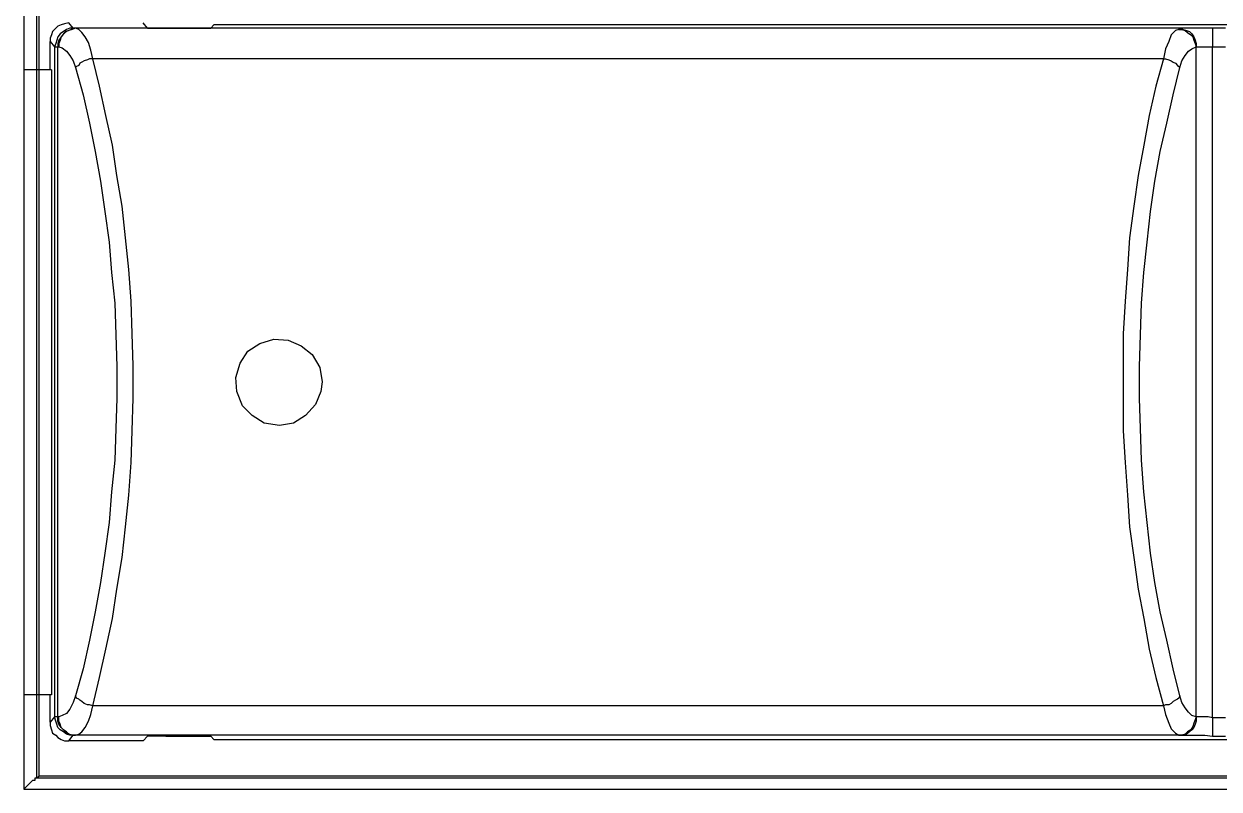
# Model space of a CAD drawing. Header units: centimetres. Extents: x -9.3 to 8.8, y -8.1 to 9.2.
# Drawn here: x -2.491 to -0.557, y -0.455 to 0.783 of the extents above; entities that cross this region are included whole.
import ezdxf

# ---------------------------------------------------------------- set-up
doc = ezdxf.new("R2010")
doc.units = ezdxf.units.CM
doc.header["$MEASUREMENT"] = 0
doc.layers.add('Camada 1', color=7, linetype='Continuous')

msp = doc.modelspace()

# ---------------------------------------------------------------- linework, layer by layer
at = {"layer": 'Camada 1', "color": 250, "lineweight": 25}
for points in [[(-2.49061, 6.68867), (-2.49061, 6.68867), (-2.49061, -0.45508), (-2.49061, -0.45508)], [(-2.46944, -0.43744), (-2.46944, -0.43744), (-2.46944, 6.67103), (-2.46944, 6.67103)], [(-2.46591, -0.43392), (-2.46591, -0.43392), (-2.46591, 6.6675), (-2.46591, 6.6675)], [(-2.41085, 0.77597), (-2.41085, 0.77597), (-2.41794, 0.78479), (-2.41794, 0.78479)], [(-2.40912, 0.77597), (-2.40912, 0.77597), (-2.41085, 0.77597), (-2.41085, 0.77597)], [(-2.40735, 0.77597), (-2.40735, 0.77597), (-2.40912, 0.77597), (-2.40912, 0.77597)], [(-0.61916, 0.77597), (-0.61916, 0.77597), (-2.40735, 0.77597), (-2.40735, 0.77597)], [(-2.29083, 0.77597), (-2.29083, 0.77597), (-2.29792, 0.78479), (-2.29792, 0.78479)], [(-2.29083, 0.77597), (-2.29083, 0.77597), (-2.26081, 0.77597), (-2.26081, 0.77597)], [(-2.26081, 0.77597), (-2.26081, 0.77597), (-2.18845, 0.77597), (-2.18845, 0.77597)], [(-2.18845, 0.77597), (-2.18845, 0.77597), (-2.18316, 0.78123), (-2.18316, 0.78123)], [(1.07015, 0.78123), (1.07015, 0.78123), (-2.18316, 0.78123), (-2.18316, 0.78123)], [(-0.61916, 0.77597), (-0.61916, 0.77597), (-0.62269, 0.77417), (-0.62269, 0.77417)], [(-0.56797, 0.77597), (-0.56797, 0.77597), (-0.61916, 0.77597), (-0.61916, 0.77597)], [(-0.56797, 0.77597), (-0.56797, 0.77597), (-0.56797, 0.74595), (-0.56797, 0.74595)], [(-0.5468, 0.77597), (-0.5468, 0.77597), (-0.56797, 0.77597), (-0.56797, 0.77597)], [(-2.44796, 0.75477), (-2.44796, 0.75477), (-2.4409, 0.74595), (-2.4409, 0.74595)], [(-2.44796, 0.70887), (-2.44796, 0.70887), (-2.44796, 0.75477), (-2.44796, 0.75477)], [(-2.4409, 0.74595), (-2.4409, 0.74595), (-2.43558, 0.74595), (-2.43558, 0.74595)], [(-2.4409, 0.74595), (-2.4409, 0.74595), (-2.4409, -0.33789), (-2.4409, -0.33789)], [(-2.43558, 0.74595), (-2.43558, 0.74595), (-2.43385, 0.74595), (-2.43385, 0.74595)], [(-2.43558, -0.33789), (-2.43558, -0.33789), (-2.43558, 0.74595), (-2.43558, 0.74595)], [(-0.59446, -0.33789), (-0.59446, -0.33789), (-0.59446, 0.74595), (-0.59446, 0.74595)], [(-0.59446, 0.74595), (-0.59446, 0.74595), (-0.59446, 0.74595), (-0.59446, 0.74595)], [(-0.59446, 0.74595), (-0.59446, 0.74595), (-0.56797, 0.74595), (-0.56797, 0.74595)], [(-0.56797, -0.33969), (-0.56797, -0.33969), (-0.56797, 0.74595), (-0.56797, 0.74595)], [(-0.56797, 0.74595), (-0.56797, 0.74595), (-0.5468, 0.74595), (-0.5468, 0.74595)], [(-0.64742, 0.72655), (-0.64742, 0.72655), (-2.3791, 0.72655), (-2.3791, 0.72655)], [(-2.44619, 0.70887), (-2.44619, 0.70887), (-2.49061, 0.70887), (-2.49061, 0.70887)], [(-2.44619, 0.70887), (-2.44619, 0.70887), (-2.44619, -0.30261), (-2.44619, -0.30261)], [(-2.44619, -0.30261), (-2.44619, -0.30261), (-2.49061, -0.30261), (-2.49061, -0.30261)], [(-2.44796, -0.34674), (-2.44796, -0.34674), (-2.44796, -0.30261), (-2.44796, -0.30261)], [(-0.64742, -0.32025), (-0.64742, -0.32025), (-2.3791, -0.32025), (-2.3791, -0.32025)], [(-2.4409, -0.33789), (-2.4409, -0.33789), (-2.44796, -0.34674), (-2.44796, -0.34674)], [(-2.43558, -0.33789), (-2.43558, -0.33789), (-2.4409, -0.33789), (-2.4409, -0.33789)], [(-2.43385, -0.33789), (-2.43385, -0.33789), (-2.43558, -0.33789), (-2.43558, -0.33789)], [(-0.59446, -0.33789), (-0.59446, -0.33789), (-0.59446, -0.33789), (-0.59446, -0.33789)], [(-0.56797, -0.33969), (-0.56797, -0.33969), (-0.56797, -0.36968), (-0.56797, -0.36968)], [(-0.5468, -0.33969), (-0.5468, -0.33969), (-0.56797, -0.33969), (-0.56797, -0.33969)], [(-2.41794, -0.37673), (-2.41794, -0.37673), (-2.41085, -0.36791), (-2.41085, -0.36791)], [(-2.29792, -0.37673), (-2.29792, -0.37673), (-2.41794, -0.37673), (-2.41794, -0.37673)], [(-2.41085, -0.36791), (-2.41085, -0.36791), (-2.40912, -0.36791), (-2.40912, -0.36791)], [(-2.40912, -0.36791), (-2.40912, -0.36791), (-2.40735, -0.36791), (-2.40735, -0.36791)], [(-0.61916, -0.36791), (-0.61916, -0.36791), (-2.40735, -0.36791), (-2.40735, -0.36791)], [(-2.29792, -0.37673), (-2.29792, -0.37673), (-2.29083, -0.36968), (-2.29083, -0.36968)], [(-2.26081, -0.36968), (-2.26081, -0.36968), (-2.29083, -0.36968), (-2.29083, -0.36968)], [(-2.26081, -0.36968), (-2.26081, -0.36968), (-2.18845, -0.36968), (-2.18845, -0.36968)], [(-2.18845, -0.36968), (-2.18845, -0.36968), (-2.18316, -0.37497), (-2.18316, -0.37497)], [(-2.18316, -0.37497), (-2.18316, -0.37497), (1.07015, -0.37497), (1.07015, -0.37497)], [(-0.62269, -0.36791), (-0.62269, -0.36791), (-0.61916, -0.36791), (-0.61916, -0.36791)], [(-0.56797, -0.36968), (-0.56797, -0.36968), (-0.5468, -0.36968), (-0.5468, -0.36968)], [(-2.46591, -0.43392), (-2.46591, -0.43392), (-2.46944, -0.43744), (-2.46944, -0.43744)], [(1.3582, -0.43744), (1.3582, -0.43744), (-2.46944, -0.43744), (-2.46944, -0.43744)], [(1.35467, -0.43392), (1.35467, -0.43392), (-2.46591, -0.43392), (-2.46591, -0.43392)], [(-2.49061, -0.45508), (-2.49061, -0.45508), (1.37585, -0.45508), (1.37585, -0.45508)]]:
    msp.add_open_spline(points, degree=3, dxfattribs=at)
at = {"layer": 'Camada 1', "color": 134, "lineweight": 9}
msp.add_open_spline([(-2.46591, 0.6477), (-2.46591, 0.6477), (-2.46591, 1.08867), (-2.46591, 1.08867)], degree=3, dxfattribs=at)
at = {"layer": 'Camada 1', "color": 250, "lineweight": 25}
for points, knots in [([(-2.41794, 0.78479), (-2.41794, 0.78479), (-2.42499, 0.78303), (-2.42499, 0.78303), (-2.42499, 0.78303), (-2.43028, 0.78123), (-2.43028, 0.78123), (-2.43028, 0.78123), (-2.43558, 0.7795), (-2.43558, 0.7795), (-2.43558, 0.7795), (-2.4391, 0.77597), (-2.4391, 0.77597), (-2.4391, 0.77597), (-2.4444, 0.77064), (-2.4444, 0.77064), (-2.4444, 0.77064), (-2.44619, 0.76535), (-2.44619, 0.76535), (-2.44619, 0.76535), (-2.44796, 0.76006), (-2.44796, 0.76006), (-2.44796, 0.76006), (-2.44796, 0.75477), (-2.44796, 0.75477)], [0, 0, 0, 0, 0.125, 0.125, 0.125, 0.25, 0.25, 0.25, 0.375, 0.375, 0.375, 0.5, 0.5, 0.5, 0.625, 0.625, 0.625, 0.75, 0.75, 0.75, 0.875, 0.875, 0.875, 1, 1, 1, 1]), ([(-2.41085, 0.77597), (-2.41085, 0.77597), (-2.41617, 0.77597), (-2.41617, 0.77597), (-2.41617, 0.77597), (-2.42146, 0.77417), (-2.42146, 0.77417), (-2.42146, 0.77417), (-2.42676, 0.77064), (-2.42676, 0.77064), (-2.42676, 0.77064), (-2.43205, 0.76712), (-2.43205, 0.76712), (-2.43205, 0.76712), (-2.43558, 0.76182), (-2.43558, 0.76182), (-2.43558, 0.76182), (-2.43734, 0.75653), (-2.43734, 0.75653), (-2.43734, 0.75653), (-2.4391, 0.75124), (-2.4391, 0.75124), (-2.4391, 0.75124), (-2.4409, 0.74595), (-2.4409, 0.74595)], [0, 0, 0, 0, 0.125, 0.125, 0.125, 0.25, 0.25, 0.25, 0.375, 0.375, 0.375, 0.5, 0.5, 0.5, 0.625, 0.625, 0.625, 0.75, 0.75, 0.75, 0.875, 0.875, 0.875, 1, 1, 1, 1]), ([(-2.40912, 0.77597), (-2.40912, 0.77597), (-2.41441, 0.77417), (-2.41441, 0.77417), (-2.41441, 0.77417), (-2.41794, 0.77241), (-2.41794, 0.77241), (-2.41794, 0.77241), (-2.42323, 0.77064), (-2.42323, 0.77064), (-2.42323, 0.77064), (-2.42676, 0.76712), (-2.42676, 0.76712), (-2.42676, 0.76712), (-2.43028, 0.76182), (-2.43028, 0.76182), (-2.43028, 0.76182), (-2.43385, 0.75653), (-2.43385, 0.75653), (-2.43385, 0.75653), (-2.43558, 0.75124), (-2.43558, 0.75124), (-2.43558, 0.75124), (-2.43558, 0.74595), (-2.43558, 0.74595)], [0, 0, 0, 0, 0.125, 0.125, 0.125, 0.25, 0.25, 0.25, 0.375, 0.375, 0.375, 0.5, 0.5, 0.5, 0.625, 0.625, 0.625, 0.75, 0.75, 0.75, 0.875, 0.875, 0.875, 1, 1, 1, 1]), ([(-2.40735, 0.77597), (-2.40735, 0.77597), (-2.41265, 0.77417), (-2.41265, 0.77417), (-2.41265, 0.77417), (-2.41794, 0.77241), (-2.41794, 0.77241), (-2.41794, 0.77241), (-2.42146, 0.77064), (-2.42146, 0.77064), (-2.42146, 0.77064), (-2.42676, 0.76712), (-2.42676, 0.76712), (-2.42676, 0.76712), (-2.43028, 0.76182), (-2.43028, 0.76182), (-2.43028, 0.76182), (-2.43205, 0.75653), (-2.43205, 0.75653), (-2.43205, 0.75653), (-2.43385, 0.75124), (-2.43385, 0.75124), (-2.43385, 0.75124), (-2.43385, 0.74595), (-2.43385, 0.74595)], [0, 0, 0, 0, 0.125, 0.125, 0.125, 0.25, 0.25, 0.25, 0.375, 0.375, 0.375, 0.5, 0.5, 0.5, 0.625, 0.625, 0.625, 0.75, 0.75, 0.75, 0.875, 0.875, 0.875, 1, 1, 1, 1]), ([(-2.3791, 0.72655), (-2.3791, 0.72655), (-2.38262, 0.74066), (-2.38262, 0.74066), (-2.38262, 0.74066), (-2.38615, 0.753), (-2.38615, 0.753), (-2.38615, 0.753), (-2.39144, 0.76182), (-2.39144, 0.76182), (-2.39144, 0.76182), (-2.39673, 0.76888), (-2.39673, 0.76888), (-2.39673, 0.76888), (-2.40203, 0.77417), (-2.40203, 0.77417), (-2.40203, 0.77417), (-2.40735, 0.77597), (-2.40735, 0.77597)], [0, 0, 0, 0, 0.1666667, 0.1666667, 0.1666667, 0.3333333, 0.3333333, 0.3333333, 0.5, 0.5, 0.5, 0.6666667, 0.6666667, 0.6666667, 0.8333333, 0.8333333, 0.8333333, 1, 1, 1, 1]), ([(-0.62269, 0.77417), (-0.62269, 0.77417), (-0.62801, 0.77241), (-0.62801, 0.77241), (-0.62801, 0.77241), (-0.63507, 0.76535), (-0.63507, 0.76535), (-0.63507, 0.76535), (-0.6386, 0.75477), (-0.6386, 0.75477), (-0.6386, 0.75477), (-0.64389, 0.74242), (-0.64389, 0.74242), (-0.64389, 0.74242), (-0.64742, 0.72655), (-0.64742, 0.72655)], [0, 0, 0, 0, 0.2, 0.2, 0.2, 0.4, 0.4, 0.4, 0.6, 0.6, 0.6, 0.8, 0.8, 0.8, 1, 1, 1, 1]), ([(-0.62269, 0.77417), (-0.62269, 0.77417), (-0.61739, 0.77417), (-0.61739, 0.77417), (-0.61739, 0.77417), (-0.6121, 0.77241), (-0.6121, 0.77241), (-0.6121, 0.77241), (-0.60857, 0.76888), (-0.60857, 0.76888), (-0.60857, 0.76888), (-0.60328, 0.76535), (-0.60328, 0.76535), (-0.60328, 0.76535), (-0.59976, 0.76182), (-0.59976, 0.76182), (-0.59976, 0.76182), (-0.59799, 0.75653), (-0.59799, 0.75653), (-0.59799, 0.75653), (-0.59623, 0.75124), (-0.59623, 0.75124), (-0.59623, 0.75124), (-0.59446, 0.74595), (-0.59446, 0.74595)], [0, 0, 0, 0, 0.125, 0.125, 0.125, 0.25, 0.25, 0.25, 0.375, 0.375, 0.375, 0.5, 0.5, 0.5, 0.625, 0.625, 0.625, 0.75, 0.75, 0.75, 0.875, 0.875, 0.875, 1, 1, 1, 1]), ([(-0.61916, 0.77597), (-0.61916, 0.77597), (-0.61563, 0.77417), (-0.61563, 0.77417), (-0.61563, 0.77417), (-0.61034, 0.77241), (-0.61034, 0.77241), (-0.61034, 0.77241), (-0.60505, 0.77064), (-0.60505, 0.77064), (-0.60505, 0.77064), (-0.60152, 0.76712), (-0.60152, 0.76712), (-0.60152, 0.76712), (-0.59799, 0.76182), (-0.59799, 0.76182), (-0.59799, 0.76182), (-0.59623, 0.75653), (-0.59623, 0.75653), (-0.59623, 0.75653), (-0.59446, 0.75124), (-0.59446, 0.75124), (-0.59446, 0.75124), (-0.59446, 0.74595), (-0.59446, 0.74595)], [0, 0, 0, 0, 0.125, 0.125, 0.125, 0.25, 0.25, 0.25, 0.375, 0.375, 0.375, 0.5, 0.5, 0.5, 0.625, 0.625, 0.625, 0.75, 0.75, 0.75, 0.875, 0.875, 0.875, 1, 1, 1, 1]), ([(-2.43385, 0.74595), (-2.43385, 0.74595), (-2.42852, 0.74419), (-2.42852, 0.74419), (-2.42852, 0.74419), (-2.42146, 0.73889), (-2.42146, 0.73889), (-2.42146, 0.73889), (-2.41617, 0.73184), (-2.41617, 0.73184), (-2.41617, 0.73184), (-2.41085, 0.72298), (-2.41085, 0.72298), (-2.41085, 0.72298), (-2.40735, 0.7124), (-2.40735, 0.7124)], [0, 0, 0, 0, 0.2, 0.2, 0.2, 0.4, 0.4, 0.4, 0.6, 0.6, 0.6, 0.8, 0.8, 0.8, 1, 1, 1, 1]), ([(-0.62096, 0.7124), (-0.62096, 0.7124), (-0.61739, 0.72298), (-0.61739, 0.72298), (-0.61739, 0.72298), (-0.6121, 0.73184), (-0.6121, 0.73184), (-0.6121, 0.73184), (-0.60681, 0.73889), (-0.60681, 0.73889), (-0.60681, 0.73889), (-0.60152, 0.74242), (-0.60152, 0.74242), (-0.60152, 0.74242), (-0.59446, 0.74595), (-0.59446, 0.74595)], [0, 0, 0, 0, 0.2, 0.2, 0.2, 0.4, 0.4, 0.4, 0.6, 0.6, 0.6, 0.8, 0.8, 0.8, 1, 1, 1, 1]), ([(-2.3791, 0.72655), (-2.3791, 0.72655), (-2.38439, 0.72655), (-2.38439, 0.72655), (-2.38439, 0.72655), (-2.38792, 0.72478), (-2.38792, 0.72478), (-2.38792, 0.72478), (-2.39321, 0.72298), (-2.39321, 0.72298), (-2.39321, 0.72298), (-2.39673, 0.72122), (-2.39673, 0.72122), (-2.39673, 0.72122), (-2.4003, 0.71946), (-2.4003, 0.71946), (-2.4003, 0.71946), (-2.40203, 0.71593), (-2.40203, 0.71593), (-2.40203, 0.71593), (-2.40559, 0.71416), (-2.40559, 0.71416), (-2.40559, 0.71416), (-2.40735, 0.7124), (-2.40735, 0.7124)], [0, 0, 0, 0, 0.125, 0.125, 0.125, 0.25, 0.25, 0.25, 0.375, 0.375, 0.375, 0.5, 0.5, 0.5, 0.625, 0.625, 0.625, 0.75, 0.75, 0.75, 0.875, 0.875, 0.875, 1, 1, 1, 1]), ([(-2.3791, -0.32025), (-2.3791, -0.32025), (-2.36851, -0.27435), (-2.36851, -0.27435), (-2.36851, -0.27435), (-2.35793, -0.22846), (-2.35793, -0.22846), (-2.35793, -0.22846), (-2.34731, -0.17903), (-2.34731, -0.17903), (-2.34731, -0.17903), (-2.34026, -0.13137), (-2.34026, -0.13137), (-2.34026, -0.13137), (-2.33144, -0.08019), (-2.33144, -0.08019), (-2.33144, -0.08019), (-2.32614, -0.03076), (-2.32614, -0.03076), (-2.32614, -0.03076), (-2.32085, 0.02043), (-2.32085, 0.02043), (-2.32085, 0.02043), (-2.31732, 0.07338), (-2.31732, 0.07338), (-2.31732, 0.07338), (-2.31556, 0.1246), (-2.31556, 0.1246), (-2.31556, 0.1246), (-2.3138, 0.17755), (-2.3138, 0.17755), (-2.3138, 0.17755), (-2.3138, 0.23051), (-2.3138, 0.23051), (-2.3138, 0.23051), (-2.31556, 0.28169), (-2.31556, 0.28169), (-2.31556, 0.28169), (-2.31732, 0.33465), (-2.31732, 0.33465), (-2.31732, 0.33465), (-2.32085, 0.38583), (-2.32085, 0.38583), (-2.32085, 0.38583), (-2.32614, 0.43702), (-2.32614, 0.43702), (-2.32614, 0.43702), (-2.33144, 0.48821), (-2.33144, 0.48821), (-2.33144, 0.48821), (-2.34026, 0.53767), (-2.34026, 0.53767), (-2.34026, 0.53767), (-2.34731, 0.58706), (-2.34731, 0.58706), (-2.34731, 0.58706), (-2.35793, 0.63475), (-2.35793, 0.63475), (-2.35793, 0.63475), (-2.36851, 0.68238), (-2.36851, 0.68238), (-2.36851, 0.68238), (-2.3791, 0.72655), (-2.3791, 0.72655)], [0, 0, 0, 0, 0.047619, 0.047619, 0.047619, 0.0952381, 0.0952381, 0.0952381, 0.1428571, 0.1428571, 0.1428571, 0.1904762, 0.1904762, 0.1904762, 0.2380952, 0.2380952, 0.2380952, 0.2857143, 0.2857143, 0.2857143, 0.3333333, 0.3333333, 0.3333333, 0.3809524, 0.3809524, 0.3809524, 0.4285714, 0.4285714, 0.4285714, 0.4761905, 0.4761905, 0.4761905, 0.5238095, 0.5238095, 0.5238095, 0.5714286, 0.5714286, 0.5714286, 0.6190476, 0.6190476, 0.6190476, 0.6666667, 0.6666667, 0.6666667, 0.7142857, 0.7142857, 0.7142857, 0.7619048, 0.7619048, 0.7619048, 0.8095238, 0.8095238, 0.8095238, 0.8571429, 0.8571429, 0.8571429, 0.9047619, 0.9047619, 0.9047619, 0.952381, 0.952381, 0.952381, 1, 1, 1, 1]), ([(-0.64742, 0.72655), (-0.64742, 0.72655), (-0.65976, 0.68238), (-0.65976, 0.68238), (-0.65976, 0.68238), (-0.67038, 0.63475), (-0.67038, 0.63475), (-0.67038, 0.63475), (-0.6792, 0.58706), (-0.6792, 0.58706), (-0.6792, 0.58706), (-0.68802, 0.53767), (-0.68802, 0.53767), (-0.68802, 0.53767), (-0.69508, 0.48821), (-0.69508, 0.48821), (-0.69508, 0.48821), (-0.70213, 0.43702), (-0.70213, 0.43702), (-0.70213, 0.43702), (-0.70566, 0.38583), (-0.70566, 0.38583), (-0.70566, 0.38583), (-0.70919, 0.33465), (-0.70919, 0.33465), (-0.70919, 0.33465), (-0.71275, 0.28169), (-0.71275, 0.28169), (-0.71275, 0.28169), (-0.71275, 0.1246), (-0.71275, 0.1246), (-0.71275, 0.1246), (-0.70919, 0.07338), (-0.70919, 0.07338), (-0.70919, 0.07338), (-0.70566, 0.02043), (-0.70566, 0.02043), (-0.70566, 0.02043), (-0.70213, -0.03076), (-0.70213, -0.03076), (-0.70213, -0.03076), (-0.69508, -0.08019), (-0.69508, -0.08019), (-0.69508, -0.08019), (-0.68802, -0.13137), (-0.68802, -0.13137), (-0.68802, -0.13137), (-0.6792, -0.17903), (-0.6792, -0.17903), (-0.6792, -0.17903), (-0.67038, -0.22846), (-0.67038, -0.22846), (-0.67038, -0.22846), (-0.65976, -0.27435), (-0.65976, -0.27435), (-0.65976, -0.27435), (-0.64742, -0.32025), (-0.64742, -0.32025)], [0, 0, 0, 0, 0.0526316, 0.0526316, 0.0526316, 0.1052632, 0.1052632, 0.1052632, 0.1578947, 0.1578947, 0.1578947, 0.2105263, 0.2105263, 0.2105263, 0.2631579, 0.2631579, 0.2631579, 0.3157895, 0.3157895, 0.3157895, 0.3684211, 0.3684211, 0.3684211, 0.4210526, 0.4210526, 0.4210526, 0.4736842, 0.4736842, 0.4736842, 0.5263158, 0.5263158, 0.5263158, 0.5789474, 0.5789474, 0.5789474, 0.6315789, 0.6315789, 0.6315789, 0.6842105, 0.6842105, 0.6842105, 0.7368421, 0.7368421, 0.7368421, 0.7894737, 0.7894737, 0.7894737, 0.8421053, 0.8421053, 0.8421053, 0.8947368, 0.8947368, 0.8947368, 0.9473684, 0.9473684, 0.9473684, 1, 1, 1, 1]), ([(-0.64742, 0.72655), (-0.64742, 0.72655), (-0.64389, 0.72655), (-0.64389, 0.72655), (-0.64389, 0.72655), (-0.6386, 0.72478), (-0.6386, 0.72478), (-0.6386, 0.72478), (-0.63507, 0.72298), (-0.63507, 0.72298), (-0.63507, 0.72298), (-0.63154, 0.72122), (-0.63154, 0.72122), (-0.63154, 0.72122), (-0.62801, 0.71946), (-0.62801, 0.71946), (-0.62801, 0.71946), (-0.62449, 0.71593), (-0.62449, 0.71593), (-0.62449, 0.71593), (-0.62269, 0.71416), (-0.62269, 0.71416), (-0.62269, 0.71416), (-0.62096, 0.7124), (-0.62096, 0.7124)], [0, 0, 0, 0, 0.125, 0.125, 0.125, 0.25, 0.25, 0.25, 0.375, 0.375, 0.375, 0.5, 0.5, 0.5, 0.625, 0.625, 0.625, 0.75, 0.75, 0.75, 0.875, 0.875, 0.875, 1, 1, 1, 1]), ([(-2.40735, 0.7124), (-2.40735, 0.7124), (-2.39497, 0.66827), (-2.39497, 0.66827), (-2.39497, 0.66827), (-2.38439, 0.62237), (-2.38439, 0.62237), (-2.38439, 0.62237), (-2.37557, 0.57647), (-2.37557, 0.57647), (-2.37557, 0.57647), (-2.36675, 0.52881), (-2.36675, 0.52881), (-2.36675, 0.52881), (-2.35969, 0.47939), (-2.35969, 0.47939), (-2.35969, 0.47939), (-2.3526, 0.42997), (-2.3526, 0.42997), (-2.3526, 0.42997), (-2.34907, 0.38054), (-2.34907, 0.38054), (-2.34907, 0.38054), (-2.34378, 0.33112), (-2.34378, 0.33112), (-2.34378, 0.33112), (-2.34202, 0.27993), (-2.34202, 0.27993), (-2.34202, 0.27993), (-2.34026, 0.22874), (-2.34026, 0.22874), (-2.34026, 0.22874), (-2.34026, 0.17755), (-2.34026, 0.17755), (-2.34026, 0.17755), (-2.34202, 0.12813), (-2.34202, 0.12813), (-2.34202, 0.12813), (-2.34378, 0.07691), (-2.34378, 0.07691), (-2.34378, 0.07691), (-2.34907, 0.02572), (-2.34907, 0.02572), (-2.34907, 0.02572), (-2.3526, -0.02371), (-2.3526, -0.02371), (-2.3526, -0.02371), (-2.35969, -0.07313), (-2.35969, -0.07313), (-2.35969, -0.07313), (-2.36675, -0.12076), (-2.36675, -0.12076), (-2.36675, -0.12076), (-2.37557, -0.16845), (-2.37557, -0.16845), (-2.37557, -0.16845), (-2.38439, -0.21435), (-2.38439, -0.21435), (-2.38439, -0.21435), (-2.39497, -0.26024), (-2.39497, -0.26024), (-2.39497, -0.26024), (-2.40735, -0.30434), (-2.40735, -0.30434)], [0, 0, 0, 0, 0.047619, 0.047619, 0.047619, 0.0952381, 0.0952381, 0.0952381, 0.1428571, 0.1428571, 0.1428571, 0.1904762, 0.1904762, 0.1904762, 0.2380952, 0.2380952, 0.2380952, 0.2857143, 0.2857143, 0.2857143, 0.3333333, 0.3333333, 0.3333333, 0.3809524, 0.3809524, 0.3809524, 0.4285714, 0.4285714, 0.4285714, 0.4761905, 0.4761905, 0.4761905, 0.5238095, 0.5238095, 0.5238095, 0.5714286, 0.5714286, 0.5714286, 0.6190476, 0.6190476, 0.6190476, 0.6666667, 0.6666667, 0.6666667, 0.7142857, 0.7142857, 0.7142857, 0.7619048, 0.7619048, 0.7619048, 0.8095238, 0.8095238, 0.8095238, 0.8571429, 0.8571429, 0.8571429, 0.9047619, 0.9047619, 0.9047619, 0.952381, 0.952381, 0.952381, 1, 1, 1, 1]), ([(-0.62096, -0.30434), (-0.62096, -0.30434), (-0.63154, -0.26024), (-0.63154, -0.26024), (-0.63154, -0.26024), (-0.64212, -0.21435), (-0.64212, -0.21435), (-0.64212, -0.21435), (-0.65271, -0.16845), (-0.65271, -0.16845), (-0.65271, -0.16845), (-0.66153, -0.12076), (-0.66153, -0.12076), (-0.66153, -0.12076), (-0.66858, -0.07313), (-0.66858, -0.07313), (-0.66858, -0.07313), (-0.67387, -0.02371), (-0.67387, -0.02371), (-0.67387, -0.02371), (-0.6792, 0.02572), (-0.6792, 0.02572), (-0.6792, 0.02572), (-0.68273, 0.07691), (-0.68273, 0.07691), (-0.68273, 0.07691), (-0.68449, 0.12813), (-0.68449, 0.12813), (-0.68449, 0.12813), (-0.68626, 0.17755), (-0.68626, 0.17755), (-0.68626, 0.17755), (-0.68626, 0.22874), (-0.68626, 0.22874), (-0.68626, 0.22874), (-0.68449, 0.27993), (-0.68449, 0.27993), (-0.68449, 0.27993), (-0.68273, 0.33112), (-0.68273, 0.33112), (-0.68273, 0.33112), (-0.6792, 0.38054), (-0.6792, 0.38054), (-0.6792, 0.38054), (-0.67387, 0.42997), (-0.67387, 0.42997), (-0.67387, 0.42997), (-0.66858, 0.47939), (-0.66858, 0.47939), (-0.66858, 0.47939), (-0.66153, 0.52881), (-0.66153, 0.52881), (-0.66153, 0.52881), (-0.65271, 0.57647), (-0.65271, 0.57647), (-0.65271, 0.57647), (-0.64212, 0.62237), (-0.64212, 0.62237), (-0.64212, 0.62237), (-0.63154, 0.66827), (-0.63154, 0.66827), (-0.63154, 0.66827), (-0.62096, 0.7124), (-0.62096, 0.7124)], [0, 0, 0, 0, 0.047619, 0.047619, 0.047619, 0.0952381, 0.0952381, 0.0952381, 0.1428571, 0.1428571, 0.1428571, 0.1904762, 0.1904762, 0.1904762, 0.2380952, 0.2380952, 0.2380952, 0.2857143, 0.2857143, 0.2857143, 0.3333333, 0.3333333, 0.3333333, 0.3809524, 0.3809524, 0.3809524, 0.4285714, 0.4285714, 0.4285714, 0.4761905, 0.4761905, 0.4761905, 0.5238095, 0.5238095, 0.5238095, 0.5714286, 0.5714286, 0.5714286, 0.6190476, 0.6190476, 0.6190476, 0.6666667, 0.6666667, 0.6666667, 0.7142857, 0.7142857, 0.7142857, 0.7619048, 0.7619048, 0.7619048, 0.8095238, 0.8095238, 0.8095238, 0.8571429, 0.8571429, 0.8571429, 0.9047619, 0.9047619, 0.9047619, 0.952381, 0.952381, 0.952381, 1, 1, 1, 1]), ([(-2.0084, 0.20401), (-2.0084, 0.20401), (-2.01192, 0.22698), (-2.01192, 0.22698), (-2.01192, 0.22698), (-2.02427, 0.24814), (-2.02427, 0.24814), (-2.02427, 0.24814), (-2.04195, 0.26226), (-2.04195, 0.26226), (-2.04195, 0.26226), (-2.06311, 0.27111), (-2.06311, 0.27111), (-2.06311, 0.27111), (-2.08608, 0.27287), (-2.08608, 0.27287), (-2.08608, 0.27287), (-2.10901, 0.26578), (-2.10901, 0.26578), (-2.10901, 0.26578), (-2.12845, 0.25344), (-2.12845, 0.25344), (-2.12845, 0.25344), (-2.14079, 0.23403), (-2.14079, 0.23403), (-2.14079, 0.23403), (-2.14785, 0.2111), (-2.14785, 0.2111), (-2.14785, 0.2111), (-2.14609, 0.18814), (-2.14609, 0.18814), (-2.14609, 0.18814), (-2.13727, 0.16517), (-2.13727, 0.16517), (-2.13727, 0.16517), (-2.12139, 0.1493), (-2.12139, 0.1493), (-2.12139, 0.1493), (-2.10195, 0.13695), (-2.10195, 0.13695), (-2.10195, 0.13695), (-2.07726, 0.13342), (-2.07726, 0.13342), (-2.07726, 0.13342), (-2.05429, 0.13695), (-2.05429, 0.13695), (-2.05429, 0.13695), (-2.03489, 0.1493), (-2.03489, 0.1493), (-2.03489, 0.1493), (-2.01902, 0.16694), (-2.01902, 0.16694), (-2.01902, 0.16694), (-2.01016, 0.18814), (-2.01016, 0.18814), (-2.01016, 0.18814), (-2.0084, 0.20401), (-2.0084, 0.20401)], [0, 0, 0, 0, 0.0526316, 0.0526316, 0.0526316, 0.1052632, 0.1052632, 0.1052632, 0.1578947, 0.1578947, 0.1578947, 0.2105263, 0.2105263, 0.2105263, 0.2631579, 0.2631579, 0.2631579, 0.3157895, 0.3157895, 0.3157895, 0.3684211, 0.3684211, 0.3684211, 0.4210526, 0.4210526, 0.4210526, 0.4736842, 0.4736842, 0.4736842, 0.5263158, 0.5263158, 0.5263158, 0.5789474, 0.5789474, 0.5789474, 0.6315789, 0.6315789, 0.6315789, 0.6842105, 0.6842105, 0.6842105, 0.7368421, 0.7368421, 0.7368421, 0.7894737, 0.7894737, 0.7894737, 0.8421053, 0.8421053, 0.8421053, 0.8947368, 0.8947368, 0.8947368, 0.9473684, 0.9473684, 0.9473684, 1, 1, 1, 1]), ([(-2.0084, 0.20401), (-2.0084, 0.20401), (-2.01192, 0.22698), (-2.01192, 0.22698), (-2.01192, 0.22698), (-2.02427, 0.24814), (-2.02427, 0.24814), (-2.02427, 0.24814), (-2.04195, 0.26226), (-2.04195, 0.26226), (-2.04195, 0.26226), (-2.06311, 0.27111), (-2.06311, 0.27111), (-2.06311, 0.27111), (-2.08608, 0.27287), (-2.08608, 0.27287), (-2.08608, 0.27287), (-2.10901, 0.26578), (-2.10901, 0.26578), (-2.10901, 0.26578), (-2.12845, 0.25344), (-2.12845, 0.25344), (-2.12845, 0.25344), (-2.14079, 0.23403), (-2.14079, 0.23403), (-2.14079, 0.23403), (-2.14785, 0.2111), (-2.14785, 0.2111), (-2.14785, 0.2111), (-2.14609, 0.18814), (-2.14609, 0.18814), (-2.14609, 0.18814), (-2.13727, 0.16517), (-2.13727, 0.16517), (-2.13727, 0.16517), (-2.12139, 0.1493), (-2.12139, 0.1493), (-2.12139, 0.1493), (-2.10195, 0.13695), (-2.10195, 0.13695), (-2.10195, 0.13695), (-2.07726, 0.13342), (-2.07726, 0.13342), (-2.07726, 0.13342), (-2.05429, 0.13695), (-2.05429, 0.13695), (-2.05429, 0.13695), (-2.03489, 0.1493), (-2.03489, 0.1493), (-2.03489, 0.1493), (-2.01902, 0.16694), (-2.01902, 0.16694), (-2.01902, 0.16694), (-2.01016, 0.18814), (-2.01016, 0.18814), (-2.01016, 0.18814), (-2.0084, 0.20401), (-2.0084, 0.20401)], [0, 0, 0, 0, 0.0526316, 0.0526316, 0.0526316, 0.1052632, 0.1052632, 0.1052632, 0.1578947, 0.1578947, 0.1578947, 0.2105263, 0.2105263, 0.2105263, 0.2631579, 0.2631579, 0.2631579, 0.3157895, 0.3157895, 0.3157895, 0.3684211, 0.3684211, 0.3684211, 0.4210526, 0.4210526, 0.4210526, 0.4736842, 0.4736842, 0.4736842, 0.5263158, 0.5263158, 0.5263158, 0.5789474, 0.5789474, 0.5789474, 0.6315789, 0.6315789, 0.6315789, 0.6842105, 0.6842105, 0.6842105, 0.7368421, 0.7368421, 0.7368421, 0.7894737, 0.7894737, 0.7894737, 0.8421053, 0.8421053, 0.8421053, 0.8947368, 0.8947368, 0.8947368, 0.9473684, 0.9473684, 0.9473684, 1, 1, 1, 1]), ([(-2.40735, -0.30434), (-2.40735, -0.30434), (-2.41085, -0.31496), (-2.41085, -0.31496), (-2.41085, -0.31496), (-2.41617, -0.32554), (-2.41617, -0.32554), (-2.41617, -0.32554), (-2.42146, -0.3326), (-2.42146, -0.3326), (-2.42146, -0.3326), (-2.42852, -0.33613), (-2.42852, -0.33613), (-2.42852, -0.33613), (-2.43385, -0.33789), (-2.43385, -0.33789)], [0, 0, 0, 0, 0.2, 0.2, 0.2, 0.4, 0.4, 0.4, 0.6, 0.6, 0.6, 0.8, 0.8, 0.8, 1, 1, 1, 1]), ([(-2.3791, -0.32025), (-2.3791, -0.32025), (-2.38439, -0.31849), (-2.38439, -0.31849), (-2.38439, -0.31849), (-2.38792, -0.31849), (-2.38792, -0.31849), (-2.38792, -0.31849), (-2.39321, -0.31672), (-2.39321, -0.31672), (-2.39321, -0.31672), (-2.39673, -0.3132), (-2.39673, -0.3132), (-2.39673, -0.3132), (-2.4003, -0.31143), (-2.4003, -0.31143), (-2.4003, -0.31143), (-2.40203, -0.30967), (-2.40203, -0.30967), (-2.40203, -0.30967), (-2.40559, -0.3079), (-2.40559, -0.3079), (-2.40559, -0.3079), (-2.40735, -0.30434), (-2.40735, -0.30434)], [0, 0, 0, 0, 0.125, 0.125, 0.125, 0.25, 0.25, 0.25, 0.375, 0.375, 0.375, 0.5, 0.5, 0.5, 0.625, 0.625, 0.625, 0.75, 0.75, 0.75, 0.875, 0.875, 0.875, 1, 1, 1, 1]), ([(-0.62096, -0.30434), (-0.62096, -0.30434), (-0.62269, -0.3079), (-0.62269, -0.3079), (-0.62269, -0.3079), (-0.62449, -0.30967), (-0.62449, -0.30967), (-0.62449, -0.30967), (-0.62801, -0.31143), (-0.62801, -0.31143), (-0.62801, -0.31143), (-0.63154, -0.3132), (-0.63154, -0.3132), (-0.63154, -0.3132), (-0.63507, -0.31672), (-0.63507, -0.31672), (-0.63507, -0.31672), (-0.6386, -0.31849), (-0.6386, -0.31849), (-0.6386, -0.31849), (-0.64389, -0.31849), (-0.64389, -0.31849), (-0.64389, -0.31849), (-0.64742, -0.32025), (-0.64742, -0.32025)], [0, 0, 0, 0, 0.125, 0.125, 0.125, 0.25, 0.25, 0.25, 0.375, 0.375, 0.375, 0.5, 0.5, 0.5, 0.625, 0.625, 0.625, 0.75, 0.75, 0.75, 0.875, 0.875, 0.875, 1, 1, 1, 1]), ([(-0.59446, -0.33789), (-0.59446, -0.33789), (-0.60152, -0.33613), (-0.60152, -0.33613), (-0.60152, -0.33613), (-0.60681, -0.33083), (-0.60681, -0.33083), (-0.60681, -0.33083), (-0.6121, -0.32378), (-0.6121, -0.32378), (-0.6121, -0.32378), (-0.61739, -0.31496), (-0.61739, -0.31496), (-0.61739, -0.31496), (-0.62096, -0.30434), (-0.62096, -0.30434)], [0, 0, 0, 0, 0.2, 0.2, 0.2, 0.4, 0.4, 0.4, 0.6, 0.6, 0.6, 0.8, 0.8, 0.8, 1, 1, 1, 1]), ([(-2.40735, -0.36791), (-2.40735, -0.36791), (-2.40203, -0.36615), (-2.40203, -0.36615), (-2.40203, -0.36615), (-2.39673, -0.36262), (-2.39673, -0.36262), (-2.39673, -0.36262), (-2.39144, -0.35556), (-2.39144, -0.35556), (-2.39144, -0.35556), (-2.38615, -0.34495), (-2.38615, -0.34495), (-2.38615, -0.34495), (-2.38262, -0.3344), (-2.38262, -0.3344), (-2.38262, -0.3344), (-2.3791, -0.32025), (-2.3791, -0.32025)], [0, 0, 0, 0, 0.1666667, 0.1666667, 0.1666667, 0.3333333, 0.3333333, 0.3333333, 0.5, 0.5, 0.5, 0.6666667, 0.6666667, 0.6666667, 0.8333333, 0.8333333, 0.8333333, 1, 1, 1, 1]), ([(-0.64742, -0.32025), (-0.64742, -0.32025), (-0.64389, -0.3344), (-0.64389, -0.3344), (-0.64389, -0.3344), (-0.6386, -0.34851), (-0.6386, -0.34851), (-0.6386, -0.34851), (-0.63507, -0.35733), (-0.63507, -0.35733), (-0.63507, -0.35733), (-0.62801, -0.36438), (-0.62801, -0.36438), (-0.62801, -0.36438), (-0.62269, -0.36791), (-0.62269, -0.36791)], [0, 0, 0, 0, 0.2, 0.2, 0.2, 0.4, 0.4, 0.4, 0.6, 0.6, 0.6, 0.8, 0.8, 0.8, 1, 1, 1, 1]), ([(-2.44796, -0.34674), (-2.44796, -0.34674), (-2.44796, -0.35204), (-2.44796, -0.35204), (-2.44796, -0.35204), (-2.44619, -0.35909), (-2.44619, -0.35909), (-2.44619, -0.35909), (-2.4444, -0.36438), (-2.4444, -0.36438), (-2.4444, -0.36438), (-2.4391, -0.36791), (-2.4391, -0.36791), (-2.4391, -0.36791), (-2.43558, -0.37144), (-2.43558, -0.37144), (-2.43558, -0.37144), (-2.43028, -0.37497), (-2.43028, -0.37497), (-2.43028, -0.37497), (-2.42499, -0.37673), (-2.42499, -0.37673), (-2.42499, -0.37673), (-2.41794, -0.37673), (-2.41794, -0.37673)], [0, 0, 0, 0, 0.125, 0.125, 0.125, 0.25, 0.25, 0.25, 0.375, 0.375, 0.375, 0.5, 0.5, 0.5, 0.625, 0.625, 0.625, 0.75, 0.75, 0.75, 0.875, 0.875, 0.875, 1, 1, 1, 1]), ([(-2.41085, -0.36791), (-2.41085, -0.36791), (-2.41617, -0.36791), (-2.41617, -0.36791), (-2.41617, -0.36791), (-2.42146, -0.36615), (-2.42146, -0.36615), (-2.42146, -0.36615), (-2.42676, -0.36262), (-2.42676, -0.36262), (-2.42676, -0.36262), (-2.43205, -0.35909), (-2.43205, -0.35909), (-2.43205, -0.35909), (-2.43558, -0.35556), (-2.43558, -0.35556), (-2.43558, -0.35556), (-2.43734, -0.35027), (-2.43734, -0.35027), (-2.43734, -0.35027), (-2.4391, -0.34495), (-2.4391, -0.34495), (-2.4391, -0.34495), (-2.4409, -0.33789), (-2.4409, -0.33789)], [0, 0, 0, 0, 0.125, 0.125, 0.125, 0.25, 0.25, 0.25, 0.375, 0.375, 0.375, 0.5, 0.5, 0.5, 0.625, 0.625, 0.625, 0.75, 0.75, 0.75, 0.875, 0.875, 0.875, 1, 1, 1, 1]), ([(-2.40912, -0.36791), (-2.40912, -0.36791), (-2.41441, -0.36791), (-2.41441, -0.36791), (-2.41441, -0.36791), (-2.41794, -0.36615), (-2.41794, -0.36615), (-2.41794, -0.36615), (-2.42323, -0.36262), (-2.42323, -0.36262), (-2.42323, -0.36262), (-2.42676, -0.35909), (-2.42676, -0.35909), (-2.42676, -0.35909), (-2.43028, -0.35556), (-2.43028, -0.35556), (-2.43028, -0.35556), (-2.43385, -0.35027), (-2.43385, -0.35027), (-2.43385, -0.35027), (-2.43558, -0.34495), (-2.43558, -0.34495), (-2.43558, -0.34495), (-2.43558, -0.33789), (-2.43558, -0.33789)], [0, 0, 0, 0, 0.125, 0.125, 0.125, 0.25, 0.25, 0.25, 0.375, 0.375, 0.375, 0.5, 0.5, 0.5, 0.625, 0.625, 0.625, 0.75, 0.75, 0.75, 0.875, 0.875, 0.875, 1, 1, 1, 1]), ([(-2.40735, -0.36791), (-2.40735, -0.36791), (-2.41265, -0.36791), (-2.41265, -0.36791), (-2.41265, -0.36791), (-2.41794, -0.36615), (-2.41794, -0.36615), (-2.41794, -0.36615), (-2.42146, -0.36262), (-2.42146, -0.36262), (-2.42146, -0.36262), (-2.42676, -0.35909), (-2.42676, -0.35909), (-2.42676, -0.35909), (-2.43028, -0.35556), (-2.43028, -0.35556), (-2.43028, -0.35556), (-2.43205, -0.35027), (-2.43205, -0.35027), (-2.43205, -0.35027), (-2.43385, -0.34495), (-2.43385, -0.34495), (-2.43385, -0.34495), (-2.43385, -0.33789), (-2.43385, -0.33789)], [0, 0, 0, 0, 0.125, 0.125, 0.125, 0.25, 0.25, 0.25, 0.375, 0.375, 0.375, 0.5, 0.5, 0.5, 0.625, 0.625, 0.625, 0.75, 0.75, 0.75, 0.875, 0.875, 0.875, 1, 1, 1, 1]), ([(-0.59446, -0.33789), (-0.59446, -0.33789), (-0.59623, -0.34322), (-0.59623, -0.34322), (-0.59623, -0.34322), (-0.59799, -0.34851), (-0.59799, -0.34851), (-0.59799, -0.34851), (-0.59976, -0.3538), (-0.59976, -0.3538), (-0.59976, -0.3538), (-0.60328, -0.35909), (-0.60328, -0.35909), (-0.60328, -0.35909), (-0.60857, -0.36262), (-0.60857, -0.36262), (-0.60857, -0.36262), (-0.6121, -0.36615), (-0.6121, -0.36615), (-0.6121, -0.36615), (-0.61739, -0.36791), (-0.61739, -0.36791), (-0.61739, -0.36791), (-0.62269, -0.36791), (-0.62269, -0.36791)], [0, 0, 0, 0, 0.125, 0.125, 0.125, 0.25, 0.25, 0.25, 0.375, 0.375, 0.375, 0.5, 0.5, 0.5, 0.625, 0.625, 0.625, 0.75, 0.75, 0.75, 0.875, 0.875, 0.875, 1, 1, 1, 1]), ([(-0.59446, -0.33789), (-0.59446, -0.33789), (-0.59446, -0.34495), (-0.59446, -0.34495), (-0.59446, -0.34495), (-0.59623, -0.35027), (-0.59623, -0.35027), (-0.59623, -0.35027), (-0.59799, -0.35556), (-0.59799, -0.35556), (-0.59799, -0.35556), (-0.60152, -0.35909), (-0.60152, -0.35909), (-0.60152, -0.35909), (-0.60505, -0.36262), (-0.60505, -0.36262), (-0.60505, -0.36262), (-0.61034, -0.36615), (-0.61034, -0.36615), (-0.61034, -0.36615), (-0.61563, -0.36791), (-0.61563, -0.36791), (-0.61563, -0.36791), (-0.61916, -0.36791), (-0.61916, -0.36791)], [0, 0, 0, 0, 0.125, 0.125, 0.125, 0.25, 0.25, 0.25, 0.375, 0.375, 0.375, 0.5, 0.5, 0.5, 0.625, 0.625, 0.625, 0.75, 0.75, 0.75, 0.875, 0.875, 0.875, 1, 1, 1, 1]), ([(-0.56797, -0.33969), (-0.56797, -0.33969), (-0.57503, -0.33789), (-0.57503, -0.33789), (-0.57503, -0.33789), (-0.59446, -0.33789), (-0.59446, -0.33789)], [0, 0, 0, 0, 0.5, 0.5, 0.5, 1, 1, 1, 1]), ([(-0.61916, -0.36791), (-0.61916, -0.36791), (-0.58032, -0.36791), (-0.58032, -0.36791), (-0.58032, -0.36791), (-0.56797, -0.36968), (-0.56797, -0.36968)], [0, 0, 0, 0, 0.5, 0.5, 0.5, 1, 1, 1, 1]), ([(-2.46944, -0.43744), (-2.46944, -0.43744), (-2.47297, -0.43744), (-2.47297, -0.43744), (-2.47297, -0.43744), (-2.47297, -0.44097), (-2.47297, -0.44097), (-2.47297, -0.44097), (-2.4765, -0.44097), (-2.4765, -0.44097), (-2.4765, -0.44097), (-2.48003, -0.4445), (-2.48003, -0.4445), (-2.48003, -0.4445), (-2.48355, -0.44803), (-2.48355, -0.44803), (-2.48355, -0.44803), (-2.48708, -0.45155), (-2.48708, -0.45155), (-2.48708, -0.45155), (-2.49061, -0.45508), (-2.49061, -0.45508)], [0, 0, 0, 0, 0.1428571, 0.1428571, 0.1428571, 0.2857143, 0.2857143, 0.2857143, 0.4285714, 0.4285714, 0.4285714, 0.5714286, 0.5714286, 0.5714286, 0.7142857, 0.7142857, 0.7142857, 0.8571429, 0.8571429, 0.8571429, 1, 1, 1, 1])]:
    msp.add_open_spline(points, degree=3, knots=knots, dxfattribs=at)

doc.saveas('drawing.dxf')
